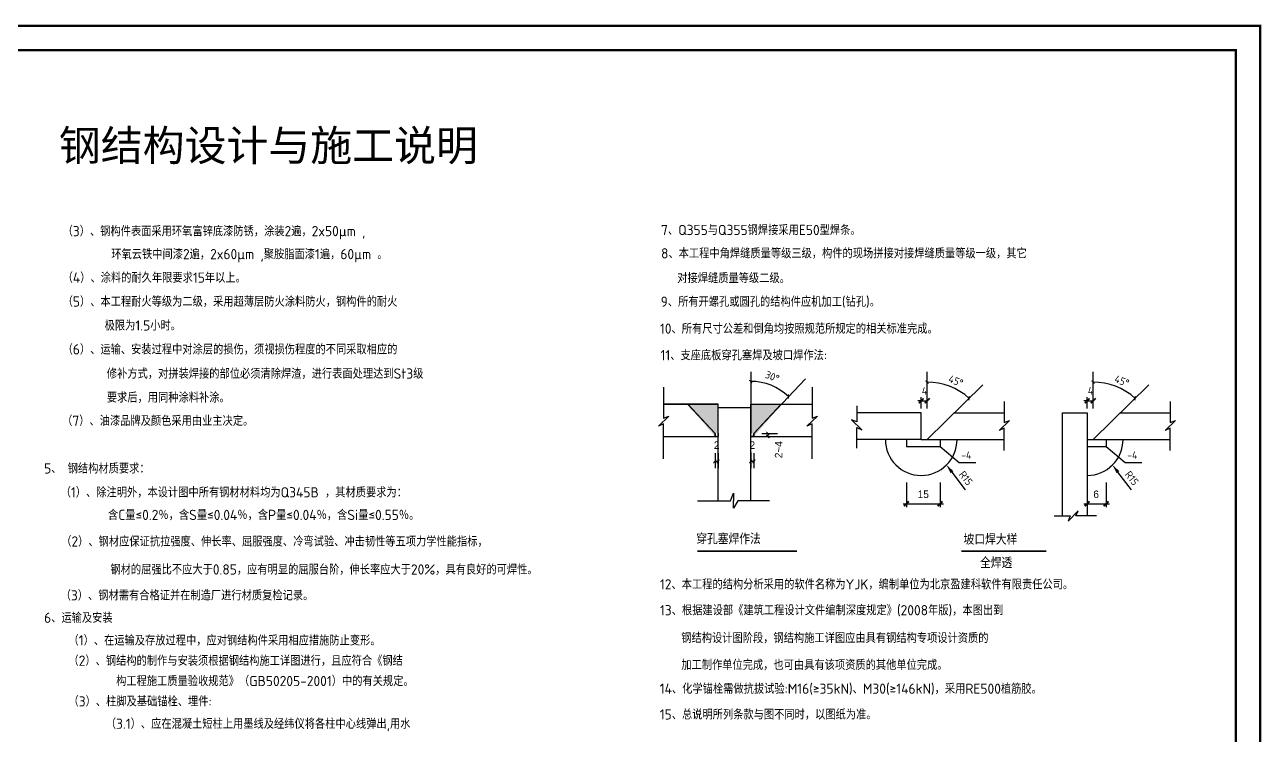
# Model space of a CAD drawing. Extents: x 31132 to 885236, y 345273 to 1212165.
# Drawn here: x 123120 to 155142, y 421225 to 439617 of the extents above; entities that cross this region are included whole.
import ezdxf
from ezdxf.enums import TextEntityAlignment as Align

# ---------------------------------------------------------------- set-up
doc = ezdxf.new("R2010")
doc.units = 0
doc.header["$LTSCALE"] = 1000
doc.layers.get('0').update_dxf_attribs({"linetype": 'CONTINUOUS'})
for name, color, linetype in [('TK', 4, 'CONTINUOUS'), ('文字', 7, 'CONTINUOUS'), ('文字说明', 7, 'CONTINUOUS'), ('模板', 7, 'CONTINUOUS')]:
    doc.layers.add(name, color=color, linetype=linetype)
doc.styles.add('HT', font='simhei.ttf', dxfattribs={"width": 0.7, "height": 500})
doc.styles.add('STYLE1', font='')
doc.styles.add('TSSD_Norm', font='tssdeng.shx', dxfattribs={"bigfont": 'hztxt.shx'})
doc.styles.get('STYLE1').set_extended_font_data('Structure Fonts')

# ---------------------------------------------------------------- blocks, each defined once
blk = doc.blocks.new('_ArchTick')
at = {"color": 0, "linetype": 'ByBlock', "const_width": 0.5}
blk.add_lwpolyline([(-0.71, -0.71), (0.71, 0.71)], dxfattribs=at)

msp = doc.modelspace()

# ---------------------------------------------------------------- hatches: boundary and pattern name
at = {"layer": '文字', "linetype": 'Continuous'}
h = msp.add_hatch(color=0, dxfattribs=at)
h.paths.add_polyline_path([(141080.07, 429796.08), (140289.4, 429796.08), (140996.02, 429039.66), (140996.02, 428955.62), (141080.07, 428955.62)])
edge = h.paths.add_edge_path()
edge.add_line((141080.07, 428955.62), (141080.07, 429039.66))
edge.add_line((140996.02, 429039.66), (140283.97, 429796.08))
edge.add_line((140996.02, 428955.62), (140996.02, 429039.66))
h = msp.add_hatch(color=0, dxfattribs=at)
h.paths.add_polyline_path([(141920.53, 429796.08), (142711.2, 429796.08), (142004.58, 429039.66), (142004.58, 428955.62), (141920.53, 428955.62)])
edge = h.paths.add_edge_path()
edge.add_line((141920.53, 428955.62), (141920.53, 429039.66))
edge.add_line((142004.58, 429039.66), (142716.63, 429796.08))
edge.add_line((142004.58, 428955.62), (142004.58, 429039.66))

# ---------------------------------------------------------------- linework, layer by layer
at = {"const_width": 44.2}
for points in [[(140537.84, 425992.4), (143122.18, 425992.4)], [(147376.7, 425992.4), (149574.8, 425992.4)]]:
    msp.add_lwpolyline(points, dxfattribs=at)
at = {"layer": 'TK', "const_width": 62.5}
for points in [[(102610.87, 402460.82), (102610.87, 439585.82), (155110.87, 439585.82), (155110.87, 402460.82)], [(105735.87, 403085.82), (105735.87, 438960.82), (154485.87, 438960.82), (154485.87, 403085.82)]]:
    msp.add_lwpolyline(points, close=True, dxfattribs=at)
at = {"layer": '文字', "color": 0, "linetype": 'Continuous'}
for p, q in [((141920.53, 430628.98), (141920.53, 429039.66)), ((141080.07, 429039.66), (141080.07, 428955.62)), ((141920.53, 428955.62), (141920.53, 429039.66))]:
    msp.add_line(p, q, dxfattribs=at)
at = {"layer": '文字', "color": 0}
for p, q in [((142004.58, 429039.66), (143335.16, 430453.15)), ((139665.44, 430235.44), (139665.44, 429434.17)), ((143508.05, 430235.44), (143508.05, 429434.17)), ((139659.27, 429796.08), (141080.07, 429796.08)), ((141080.07, 429796.08), (139665.44, 429796.08)), ((140996.02, 429039.66), (140283.97, 429796.08)), ((141920.53, 427293.51), (141920.53, 429796.08)), ((141920.53, 429796.08), (143501.87, 429796.08)), ((142004.58, 429039.66), (142716.63, 429796.08)), ((139533.43, 429226.15), (139804.38, 429485.58)), ((139665.44, 429434.17), (139804.38, 429485.58)), ((141080.07, 429710.05), (141920.53, 429710.05)), ((143376.03, 429226.15), (143646.98, 429485.58)), ((143508.05, 429434.17), (143646.98, 429485.58)), ((139665.44, 429287.94), (139533.43, 429226.15)), ((139665.44, 428375.98), (139665.44, 429287.94)), ((143508.05, 429287.94), (143376.03, 429226.15)), ((143508.05, 428375.98), (143508.05, 429287.94)), ((139659.27, 428955.62), (141080.07, 428955.62)), ((140996.02, 428955.62), (140996.02, 429039.66)), ((141920.53, 428955.62), (143501.87, 428955.62)), ((142004.58, 428955.62), (142004.58, 429039.66)), ((140996.02, 428316.62), (141080.07, 428316.62)), ((141920.53, 428316.62), (142004.58, 428316.62)), ((140543.39, 427293.51), (141393.46, 427293.51)), ((141393.46, 427293.51), (141473.12, 427487.83)), ((141473.12, 427487.83), (141473.12, 427293.51)), ((141473.12, 427099.19), (141473.12, 427293.51)), ((141588.02, 427293.51), (141473.12, 427099.19)), ((142402.85, 427293.51), (141588.02, 427293.51))]:
    msp.add_line(p, q, dxfattribs=at)
at = {"layer": '文字'}
for p, q in [((146490.32, 429818.53), (146490.32, 430628.98)), ((150788.79, 429818.53), (150788.79, 430628.98)), ((146491.51, 428877.46), (147933.87, 430295.36)), ((150789.98, 428877.46), (152232.34, 430295.36)), ((144665.35, 429749.39), (144665.35, 429335.66)), ((146335.1, 429884.66), (146246.71, 429884.66)), ((146335.1, 429681.47), (146335.1, 429973.06)), ((146335.1, 429884.66), (146491.51, 429884.66)), ((146491.51, 429681.47), (146491.51, 429973.06)), ((148486.16, 429865.82), (148486.16, 429317.54)), ((150633.57, 429884.66), (150545.18, 429884.66)), ((150633.57, 429681.47), (150633.57, 429973.06)), ((150633.57, 429884.66), (150789.98, 429884.66)), ((150789.98, 429681.47), (150789.98, 429973.06)), ((152784.63, 429865.82), (152784.63, 429317.54)), ((146335.1, 429573.89), (144665.35, 429573.89)), ((146335.1, 428877.44), (146335.1, 429573.89)), ((147199.95, 429573.89), (148486.16, 429573.89)), ((151498.42, 429573.89), (152784.63, 429573.89)), ((144665.35, 429335.66), (144528.57, 429386.27)), ((144795.32, 429130.87), (144528.57, 429386.27)), ((144665.35, 428656.89), (144665.35, 429191.7)), ((144665.35, 429191.7), (144795.32, 429130.87)), ((148356.2, 429112.75), (148622.94, 429368.16)), ((148486.16, 429173.58), (148356.2, 429112.75)), ((148486.16, 429317.54), (148622.94, 429368.16)), ((148486.16, 428599.79), (148486.16, 429173.58)), ((152654.67, 429112.75), (152921.41, 429368.16)), ((152784.63, 429173.58), (152654.67, 429112.75)), ((152784.63, 429317.54), (152921.41, 429368.16)), ((152784.63, 428599.79), (152784.63, 429173.58)), ((146335.1, 428877.44), (144665.35, 428877.44)), ((145953.73, 428877.44), (145953.73, 428702.63)), ((146335.1, 428877.44), (148486.16, 428877.44)), ((146826.25, 428877.44), (146826.25, 428702.63)), ((150633.57, 428877.44), (152784.63, 428877.44)), ((150633.57, 428877.44), (150633.57, 428702.63)), ((151124.72, 428877.44), (151124.72, 428702.63)), ((145953.73, 428702.63), (146826.25, 428702.63)), ((146826.25, 428702.63), (147321.22, 428289.47)), ((150633.57, 428702.63), (151124.72, 428702.63)), ((151124.72, 428702.63), (151619.69, 428289.47)), ((147321.22, 428289.47), (147746.92, 428289.47)), ((151619.69, 428289.47), (152045.39, 428289.47)), ((147483.67, 427577.12), (147133.44, 428035.32)), ((151782.14, 427577.12), (151431.91, 428035.32)), ((145953.73, 427766.93), (145953.73, 427130.61)), ((146826.25, 427766.93), (146826.25, 427130.61)), ((150633.57, 427766.93), (150633.57, 427130.61)), ((151124.72, 427766.93), (151124.72, 427130.61)), ((145865.34, 427219.01), (146914.64, 427219.01)), ((150545.18, 427219.01), (151213.11, 427219.01)), ((149781.88, 426904.96), (150195.61, 426904.96)), ((150400.4, 427034.92), (150145, 426768.18)), ((150195.61, 426904.96), (150145, 426768.18)), ((150339.57, 426904.96), (150400.4, 427034.92)), ((150874.37, 426904.96), (150339.57, 426904.96))]:
    msp.add_line(p, q, dxfattribs=at)
at = {"layer": '文字', "color": 0, "linetype": 'ByBlock'}
for p, q in [((145284.01, 429573.89), (144894.35, 429573.89)), ((142206.18, 429039.66), (142616.67, 429039.66)), ((142219.53, 428955.62), (142621.09, 428955.62)), ((142364.53, 429039.66), (142364.53, 428955.62)), ((142364.53, 429039.66), (142364.53, 428955.62)), ((146547.8, 428877.46), (146697.52, 428877.46)), ((150846.27, 428877.46), (150995.99, 428877.46)), ((140996.02, 428530.14), (140996.02, 428134.33)), ((141080.07, 428530.14), (141080.07, 428134.33)), ((141920.53, 428542.8), (141920.53, 428134.33)), ((142004.58, 428530.14), (142004.58, 428134.33))]:
    msp.add_line(p, q, dxfattribs=at)
at = {"layer": '文字', "color": 0, "linetype": 'Continuous'}
for points in [[(141080.07, 429796.08), (140289.4, 429796.08), (140996.02, 429039.66), (140996.02, 428955.62), (141080.07, 428955.62)], [(141920.53, 429796.08), (142711.2, 429796.08), (142004.58, 429039.66), (142004.58, 428955.62), (141920.53, 428955.62)]]:
    msp.add_lwpolyline(points, close=True, dxfattribs=at)
at = {"layer": '文字'}
msp.add_lwpolyline([(149997.46, 426904.96), (149997.46, 429573.89), (150633.57, 429573.89), (150633.57, 426904.96)], dxfattribs=at)
for points in [[(147133.44, 428035.32, 88.39, 0, 0), (146991.39, 428221.16, 0, 0, 0)], [(151431.91, 428035.32, 88.39, 0, 0), (151289.86, 428221.16, 0, 0, 0)]]:
    msp.add_lwpolyline(points, format="xyseb", dxfattribs=at)
at = {"layer": '文字', "color": 0, "linetype": 'ByBlock'}
for centre, radius, start, end in [((141917.73, 428950.38), 1433.95, 46.730563, 90), ((146487.82, 428743.1), 1623.64, 47.801716, 90.116072), ((150786.29, 428743.1), 1623.64, 47.801716, 90.116072)]:
    msp.add_arc(centre, radius, start, end, dxfattribs=at)
at = {"layer": '文字'}
for centre, start, end in [((146335.1, 428877.44), 180, 270), ((146335.1, 428877.44), 270, 0), ((150633.57, 428877.44), 270, 0)]:
    msp.add_arc(centre, 928.12, start, end, dxfattribs=at)
at = {"layer": '文字说明'}
msp.add_line((141080.07, 427293.51), (141080.07, 429796.08), dxfattribs=at)

# ---------------------------------------------------------------- block references
at = {"layer": '文字', "color": 0, "linetype": 'ByBlock'}
for p, xscale, yscale, rotation in [((141919.69, 430382.37), -56.7314402169245, 56.73144021697679, 359.999999999791), ((146486.46, 430364.8), -55.85059647124012, 55.85059647124125, 359.9999999997876), ((150784.93, 430364.8), -55.85059647124012, 55.85059647124125, 359.9999999997876), ((142900.67, 429992.48), -56.731440216831, 56.73144021697679, 136.7305626037815), ((147576.98, 429946.47), -55.85059647123509, 55.85059647124125, 307.5756643692706), ((151875.45, 429946.47), -55.85059647123509, 55.85059647124125, 307.5756643692706), ((142364.53, 429039.66), 56.73144021697679, 56.73144021697679, 270), ((142364.53, 428955.62), 56.73144021697679, 56.73144021697679, 90), ((140990.4, 428313.71), 56.73144021683233, 56.73144021682219, 188.3865421621314), ((141074.44, 428313.71), 56.73144021683233, 56.73144021682219, 188.3865421621314), ((141920.21, 428313.7), 56.73144021683233, 56.73144021682219, 188.3865421621314), ((142004.25, 428313.7), 56.73144021683233, 56.73144021682219, 188.3865421621314)]:
    msp.add_blockref('_ArchTick', p, dxfattribs=dict(at, xscale=xscale, yscale=yscale, rotation=rotation))
at = {"layer": '文字', "xscale": 88.39285714285666, "yscale": 88.39285714285666}
for p in [(146335.1, 429884.66), (150633.57, 429884.66), (146826.25, 427219.01), (151124.72, 427219.01)]:
    msp.add_blockref('_ArchTick', p, dxfattribs=at)
at = {"layer": '文字', "xscale": 88.39285714285666, "yscale": 88.39285714285666, "rotation": 180}
for p in [(146491.51, 429884.66), (150789.98, 429884.66), (145953.73, 427219.01), (150633.57, 427219.01)]:
    msp.add_blockref('_ArchTick', p, dxfattribs=at)

# ---------------------------------------------------------------- texts
at = {"layer": '文字'}
for s, height, style, p in [('钢结构设计与施工说明', 795.536, 'HT', (124004.04, 436093.88)), ('   （3）、钢构件表面采用环氧富锌底漆防锈，涂装2遍，2x50μm ,', 265.1786, 'TSSD_Norm', (123618.69, 434142.02)), ('7、Q355与Q355钢焊接采用E50型焊条。', 265.1786, 'TSSD_Norm', (139599.19, 434171.78)), ('环氧云铁中间漆2遍，2x60μm ,聚胺脂面漆1遍，60μm 。', 265.1786, 'TSSD_Norm', (125361.87, 433546.47)), ('8、本工程中角焊缝质量等级三级，构件的现场拼接对接焊缝质量等级一级，其它', 265.1786, 'TSSD_Norm', (139599.19, 433567.93)), ('   （4）、涂料的耐久年限要求15年以上。', 265.1786, 'TSSD_Norm', (123618.69, 432937.9)), ('对接焊缝质量等级二级。', 265.1786, 'TSSD_Norm', (140018.62, 432927.69)), ('   （5）、本工程耐火等级为二级，采用超薄层防火涂料防火，钢构件的耐火', 265.1786, 'TSSD_Norm', (123618.69, 432319.15)), ('9、所有开螺孔或圆孔的结构件应机加工(钻孔)。', 265.1786, 'TSSD_Norm', (139587.94, 432315.64)), ('          极限为1.5小时。', 265.1786, 'TSSD_Norm', (123579.75, 431700.4)), ('10、所有尺寸公差和倒角均按照规范所规定的相关标准完成。', 265.1786, 'TSSD_Norm', (139569.36, 431617.78)), ('   （6）、运输、安装过程中对涂层的损伤，须视损伤程度的不同采取相应的', 265.1786, 'TSSD_Norm', (123618.69, 431081.65)), ('11、支座底板穿孔塞焊及坡口焊作法:', 265.1786, 'TSSD_Norm', (139583.53, 430930.5)), ('        修补方式，对拼装焊接的部位必须清除焊渣，进行表面处理达到St3级', 265.1786, 'TSSD_Norm', (123959.49, 430454.43)), ('        要求后，用同种涂料补涂。', 265.1786, 'TSSD_Norm', (123959.49, 429835.68)), ('   （7）、油漆品牌及颜色采用由业主决定。', 265.1786, 'TSSD_Norm', (123606.36, 429232.96)), ('5、 钢结构材质要求：', 265.1786, 'TSSD_Norm', (123622.48, 427999.89)), ('   （1）、除注明外，本设计图中所有钢材材料均为Q345B ，其材质要求为：', 265.1786, 'TSSD_Norm', (123568.4, 427381.14)), ('含C量≤0.2％，含S量≤0.04％，含P量≤0.04％，含Si量≤0.55％。', 265.1786, 'TSSD_Norm', (125276.97, 426796.19)), ('   （2）、钢材应保证抗拉强度、伸长率、屈服强度、冷弯试验、冲击韧性等五项力学性能指标，', 265.1786, 'TSSD_Norm', (123582.55, 426109.77)), ('钢材的屈强比不应大于0.85，应有明显的屈服台阶，伸长率应大于20%，具有良好的可焊性。', 265.1786, 'TSSD_Norm', (125339.45, 425383.73)), ('12、本工程的结构分析采用的软件名称为YJK，编制单位为北京盈建科软件有限责任公司。', 265.1786, 'TSSD_Norm', (139569.72, 424999.23)), ('   （3）、钢材需有合格证并在制造厂进行材质复检记录。', 265.1786, 'TSSD_Norm', (123568.4, 424714.02)), ('13、根据建设部《建筑工程设计文件编制深度规定》(2008年版)，本图出到', 265.1786, 'TSSD_Norm', (139569.72, 424329.38)), ('6、运输及安装', 265.179, 'TSSD_Norm', (123623, 424133.92)), ('（1）、在运输及存放过程中，应对钢结构件采用相应措施防止变形。', 265.1786, 'TSSD_Norm', (124253.26, 423548)), ('   钢结构设计图阶段，钢结构施工详图应由具有钢结构专项设计资质的', 265.1786, 'TSSD_Norm', (139640.19, 423610.43)), ('（2）、钢结构的制作与安装须根据钢结构施工详图进行，且应符合《钢结', 265.1786, 'TSSD_Norm', (124253.26, 423022.07)), ('   加工制作单位完成，也可由具有该项资质的其他单位完成。', 265.1786, 'TSSD_Norm', (139640.19, 422915.02)), ('构工程施工质量验收规范》（GB50205-2001）中的有关规定。', 265.1786, 'TSSD_Norm', (125487.3, 422496.13)), ('14、化学锚栓需做抗拔试验:M16(≥35kN)、M30(≥146kN)，采用RE500植筋胶。', 265.1786, 'TSSD_Norm', (139564.2, 422297.2)), ('（3）、柱脚及基础锚栓、埋件:', 265.1786, 'TSSD_Norm', (124253.26, 421970.19)), ('15、总说明所列条款与图不同时，以图纸为准。', 265.1786, 'TSSD_Norm', (139564.2, 421631.81)), ('      （3.1）、应在混凝土短柱上用墨线及经纬仪将各柱中心线弹出,用水', 265.1786, 'TSSD_Norm', (124253.26, 421390.54))]:
    msp.add_text(s, height=height, dxfattribs=dict(at, style=style)).set_placement(p)
at = {"layer": '文字', "color": 0, "style": 'TSSD_Norm'}
for s, p in [('30%%D', (142274.3, 430485.71)), ('45%%D', (147021.74, 430373.7)), ('45%%D', (151320.21, 430373.7))]:
    msp.add_text(s, height=194.464, rotation=338.365281, dxfattribs=at).set_placement(p)
at = {"layer": '文字', "style": 'TSSD_Norm'}
for p in [(147413.76, 427820), (151712.23, 427820)]:
    msp.add_text('R15', height=194.464, rotation=307.393437, dxfattribs=at).set_placement(p, align=Align.CENTER)
at = {"layer": '文字', "color": 0, "insert": (142643.35, 428617.18), "char_height": 194.464, "attachment_point": 5, "rotation": 90, "style": 'STYLE1'}
msp.add_mtext('2~4', dxfattribs=at)
at = {"layer": '文字说明', "style": 'TSSD_Norm'}
for s, height, p in [('4', 194.46, (146351.15, 430040.69)), ('4', 194.46, (150649.62, 430040.69)), ('-4', 194.464, (147370.82, 428379.47)), ('-4', 194.464, (151669.29, 428379.47))]:
    msp.add_text(s, height=height, dxfattribs=at).set_placement(p)
at = {"layer": '文字说明', "char_height": 194.464, "attachment_point": 5, "style": 'STYLE1'}
for s, insert in [('\\A1;2', (141038.04, 428733.42)), ('\\A1;2', (141962.56, 428733.42)), ('\\A1;15', (146389.99, 427462.09)), ('\\A1;6', (150865.95, 427462.09))]:
    msp.add_mtext(s, dxfattribs=dict(at, insert=insert))
at = {"layer": '模板', "color": 7, "style": 'TSSD_Norm'}
for s, height, p in [('穿孔塞焊作法', 278.438, (140510.68, 426170.22)), ('坡口焊大样', 278.437, (147432.43, 426156.57)), ('全焊透', 278.437, (147859.46, 425549.13))]:
    msp.add_text(s, height=height, dxfattribs=at).set_placement(p)

doc.saveas('drawing.dxf')
